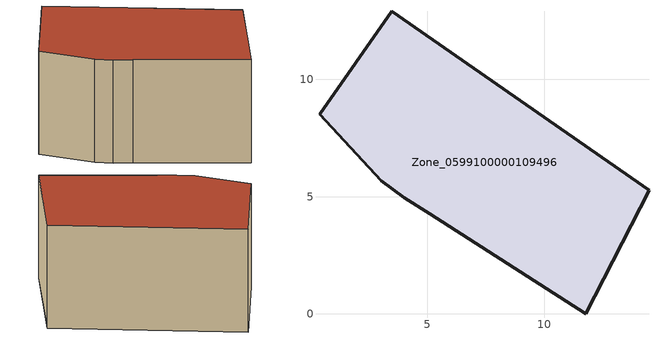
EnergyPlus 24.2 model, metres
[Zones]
Zone_0599100000109496
 floor ground (C_G): 4.02,4.95 3.03,5.69 0.41,8.52 3.5,12.91 14.46,5.28 11.76,0 5.12,4.27 z0
 wall outside (C_F): 11.76,0 14.46,5.28 3.5,12.91 0.41,8.52 3.03,5.69 4.02,4.95 5.12,4.27 11.76,0 z0:8.27
 roof outside (C_R): 3.03,5.69 4.02,4.95 5.12,4.27 11.76,0 14.46,5.28 3.5,12.91 0.41,8.52 z8.27
[BUILDING]
Pand.0599100000109496: North Axis=0; Terrain=City; Loads Convergence Tolerance Value=0.04; Temperature Convergence Tolerance Value=0.4; Solar Distribution=FullExterior; Maximum Number of Warmup Days=25; Minimum Number of Warmup Days=1
[Site:Location]
Rotterdam.The.Hague.AP_ZH_NLD Design_Conditions: Latitude=51.96; Longitude=4.45; Time Zone=1; Elevation=-4.5
[SITE:GROUNDTEMPERATURE:BUILDINGSURFACE]
18, 18, 18, 18, 18, 18, 18, 18, 18, 18, 18, 18
[MATERIAL] Thermal Absorptance=0.9; Solar Absorptance=0.7; Visible Absorptance=0.7
Name | Roughness | Thickness | Conductivity | Density | Specific Heat
G.TI.1946-1964 | MediumSmooth | 0.15 | 1 | 540 | 1210
F.TI.1946-1964 | Rough | 0.3 | 0.857143 | 1920 | 840
R.TI.1946-1964 | MediumRough | 0.2 | 0.277778 | 1500 | 1000
[CONSTRUCTION]
C_G: G.TI.1946-1964
C_F: F.TI.1946-1964
C_R: R.TI.1946-1964
[ZONE]
Zone_0599100000109496: Type=1; Multiplier=1; Ceiling Height=Autocalculate; Volume=Autocalculate; Floor Area=autocalculate; Part of Total Floor Area=Yes
[ZONEINFILTRATION:DESIGNFLOWRATE]
Infil_Zone_0599100000109496: Zone or ZoneList or Space or SpaceList=Zone_0599100000109496; Schedule=AlwaysOn; Design Flow Rate Calculation Method=Flow/Area; Flow Rate per Floor Area=0.003; Constant Term Coefficient=1; Temperature Term Coefficient=0; Velocity Term Coefficient=0; Velocity Squared Term Coefficient=0
[HVACTEMPLATE:ZONE:IDEALLOADSAIRSYSTEM]
Zone_0599100000109496: Maximum Heating Supply Air Temperature=50; Minimum Cooling Supply Air Temperature=13; Maximum Heating Supply Air Humidity Ratio=0.0156; Minimum Cooling Supply Air Humidity Ratio=0.0077; Heating Limit=NoLimit; Cooling Limit=NoLimit; Dehumidification Control Type=ConstantSensibleHeatRatio; Cooling Sensible Heat Ratio=0.7; Dehumidification Setpoint=60; Humidification Control Type=None; Humidification Setpoint=30; Outdoor Air Method=None; Outdoor Air Flow Rate per Person=0.00944; Outdoor Air Flow Rate per Zone Floor Area=0; Outdoor Air Flow Rate per Zone=0; Demand Controlled Ventilation Type=None; Outdoor Air Economizer Type=NoEconomizer; Heat Recovery Type=None; Sensible Heat Recovery Effectiveness=0.7; Latent Heat Recovery Effectiveness=0.65
[ZONECONTROL:THERMOSTAT]
ThermostatControl_Zone_0599100000109496: Zone or ZoneList=Zone_0599100000109496; Control Type Schedule=DualSetpointControlType; Control 1=Thermostat_Zone_0599100000109496; Temperature Difference Between Cutout And Setpoint=0
[THERMOSTATSETPOINT:DUALSETPOINT]
Thermostat_Zone_0599100000109496: Heating Setpoint Temperature Schedule=HeatingSetpoint_Zone_0599100000109496; Cooling Setpoint Temperature Schedule=CoolingSetpoint_Zone_0599100000109496
[SCHEDULE:COMPACT]
HeatingSetpoint_Zone_0599100000109496: Through: 12/31, For: AllDays, Until: 24:00, 21
CoolingSetpoint_Zone_0599100000109496: Through: 12/31, For: AllDays, Until: 24:00, 24
DualSetpointControlType: Through: 12/31, For: AllDays, Until: 24:00, 4
AlwaysOn: Through: 12/31, For: AllDays, Until: 24:00, 1
